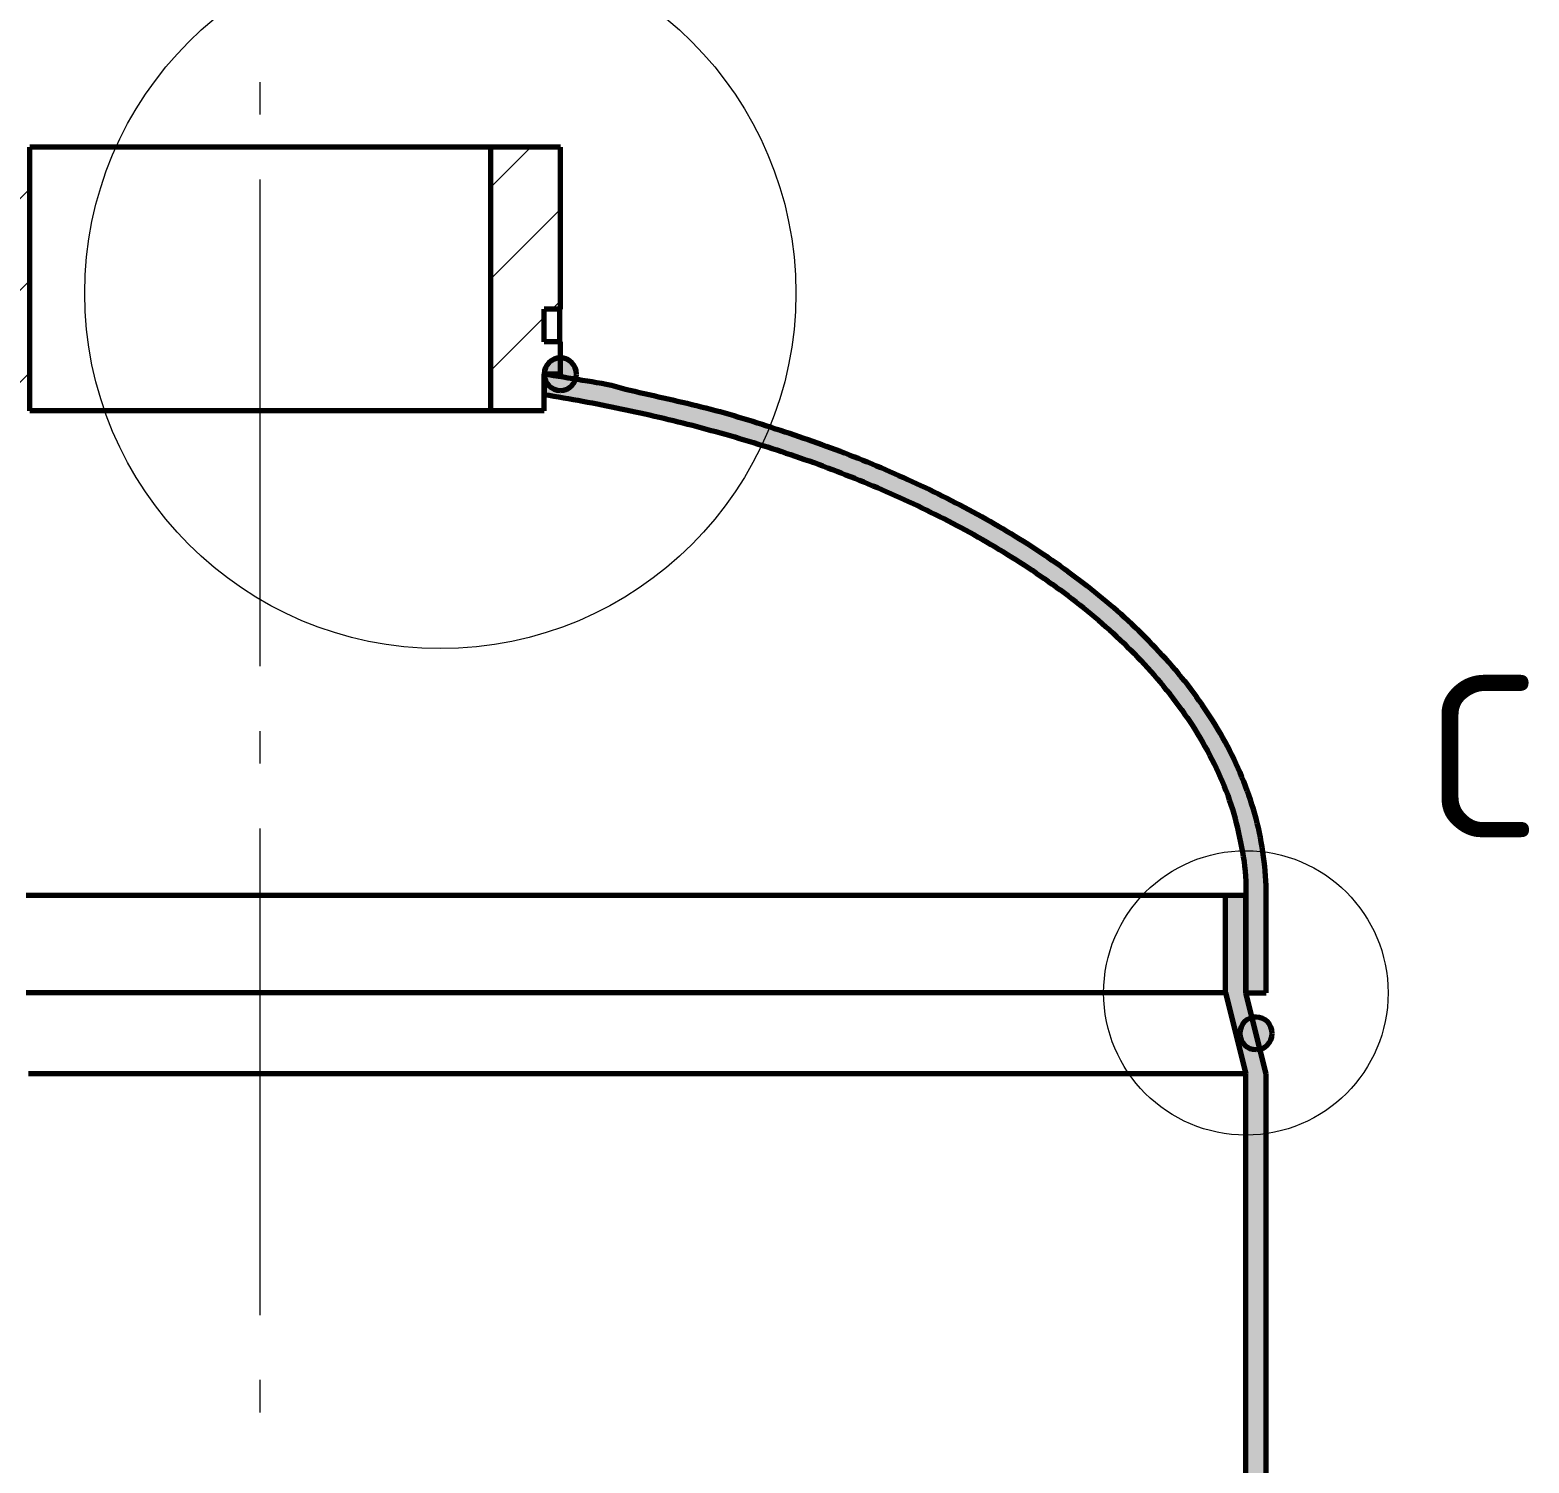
# Model space of a CAD drawing. Header units: millimetres. Extents: x 0 to 1554, y 0 to 420.
# Drawn here: x 234.41 to 280.6, y 282.82 to 326.98 of the extents above; entities that cross this region are included whole.
import ezdxf
from ezdxf.enums import TextEntityAlignment as Align

# ---------------------------------------------------------------- set-up
doc = ezdxf.new("R2010")
doc.units = ezdxf.units.MM
doc.linetypes.add('IRAM-F-TRAZO-PUNTO', pattern=[20, 15, -2, 1, -2])
for name, color, linetype, lineweight in [('01-VISIBLE', 7, 'CONTINUOUS', 70), ('03-EJE', 1, 'IRAM-F-TRAZO-PUNTO', 18), ('05-RAYADO', 8, 'CONTINUOUS', 18), ('06-TEXTO', 7, 'CONTINUOUS', 25), ('08-FINA', 5, 'CONTINUOUS', 18)]:
    doc.layers.add(name, color=color, linetype=linetype, lineweight=lineweight)
doc.styles.add('ISO3098', font='isocpeur.ttf')

msp = doc.modelspace()

# ---------------------------------------------------------------- hatches: boundary and pattern name
at = {"layer": '05-RAYADO'}
h = msp.add_hatch(dxfattribs=at)
h.set_pattern_fill('ANSI31', scale=0.62992)
h.paths.add_polyline_path([(234.406, 315.248), (232.745, 315.248), (232.745, 316.375), (232.25, 316.375), (232.25, 323.375), (234.406, 323.375)])
h = msp.add_hatch(dxfattribs=at)
h.set_pattern_fill('ANSI31', scale=0.62992)
h.paths.add_polyline_path([(250.75, 316.375), (250.255, 316.375), (250.255, 315.248), (248.594, 315.248), (248.594, 323.375), (250.75, 323.375), (250.75, 318.375), (250.25, 318.375), (250.25, 317.375), (250.75, 317.375)])
h = msp.add_hatch(color=7, dxfattribs=at)
h.dxf.hatch_style = 1
h.paths.add_polyline_path([(251.25, 316.375), (251.24, 316.274), (251.209, 316.178), (251.16, 316.089), (251.094, 316.013), (251.014, 315.951), (250.924, 315.906), (250.826, 315.881), (250.725, 315.876), (250.625, 315.891), (250.53, 315.926), (250.444, 315.98), (250.371, 316.049), (250.313, 316.132), (250.273, 316.225), (250.253, 316.324), (250.253, 316.426), (250.273, 316.525), (250.313, 316.618), (250.371, 316.701), (250.444, 316.77), (250.53, 316.824), (250.625, 316.859), (250.725, 316.874), (250.826, 316.869), (250.924, 316.844), (251.014, 316.799), (251.094, 316.737), (251.16, 316.661), (251.209, 316.572), (251.24, 316.476)])
h = msp.add_hatch(color=7, dxfattribs=at)
h.dxf.hatch_style = 1
h.paths.add_polyline_path([(272.5, 300.306), (272.5, 297.306), (271.875, 297.306), (271.875, 300.306), (271.875, 300.406), (271.874, 300.507), (271.872, 300.607), (271.87, 300.707), (271.867, 300.808), (271.862, 300.908), (271.856, 301.008), (271.848, 301.108), (271.837, 301.208), (271.825, 301.307), (271.81, 301.407), (271.794, 301.506), (271.776, 301.605), (271.758, 301.703), (271.739, 301.802), (271.72, 301.9), (271.7, 301.999), (271.679, 302.097), (271.658, 302.195), (271.636, 302.293), (271.614, 302.391), (271.59, 302.488), (271.566, 302.586), (271.541, 302.683), (271.514, 302.779), (271.487, 302.876), (271.458, 302.972), (271.428, 303.068), (271.397, 303.163), (271.365, 303.258), (271.331, 303.353), (271.297, 303.447), (271.261, 303.541), (271.224, 303.634), (271.186, 303.727), (271.147, 303.82), (271.107, 303.912), (271.067, 304.003), (271.025, 304.095), (270.983, 304.186), (270.939, 304.276), (270.895, 304.366), (270.85, 304.456), (270.805, 304.546), (270.759, 304.635), (270.712, 304.723), (270.664, 304.811), (270.615, 304.899), (270.566, 304.987), (270.516, 305.074), (270.465, 305.16), (270.414, 305.246), (270.362, 305.332), (270.309, 305.417), (270.255, 305.502), (270.201, 305.586), (270.146, 305.67), (270.09, 305.754), (270.033, 305.837), (269.976, 305.919), (269.918, 306.001), (269.86, 306.083), (269.8, 306.164), (269.741, 306.244), (269.68, 306.324), (269.619, 306.404), (269.558, 306.483), (269.496, 306.562), (269.433, 306.641), (269.37, 306.718), (269.306, 306.796), (269.242, 306.873), (269.177, 306.95), (269.112, 307.026), (269.046, 307.101), (268.979, 307.177), (268.913, 307.252), (268.845, 307.326), (268.778, 307.4), (268.709, 307.474), (268.641, 307.547), (268.571, 307.619), (268.502, 307.692), (268.432, 307.763), (268.361, 307.835), (268.29, 307.906), (268.219, 307.976), (268.147, 308.046), (268.075, 308.116), (268.002, 308.185), (267.929, 308.254), (267.856, 308.322), (267.782, 308.39), (267.708, 308.458), (267.633, 308.525), (267.558, 308.592), (267.483, 308.658), (267.407, 308.724), (267.331, 308.79), (267.255, 308.855), (267.178, 308.92), (267.101, 308.984), (267.024, 309.048), (266.946, 309.111), (266.868, 309.175), (266.79, 309.237), (266.711, 309.3), (266.633, 309.362), (266.553, 309.423), (266.474, 309.485), (266.394, 309.546), (266.314, 309.606), (266.234, 309.666), (266.153, 309.726), (266.072, 309.785), (265.991, 309.844), (265.91, 309.903), (265.828, 309.961), (265.746, 310.019), (265.664, 310.077), (265.581, 310.134), (265.499, 310.191), (265.416, 310.247), (265.333, 310.303), (265.249, 310.359), (265.165, 310.415), (265.082, 310.47), (264.998, 310.524), (264.913, 310.579), (264.829, 310.633), (264.744, 310.687), (264.659, 310.74), (264.574, 310.793), (264.488, 310.846), (264.403, 310.898), (264.317, 310.95), (264.231, 311.002), (264.145, 311.053), (264.058, 311.104), (263.972, 311.155), (263.885, 311.206), (263.798, 311.256), (263.711, 311.305), (263.624, 311.355), (263.536, 311.404), (263.449, 311.453), (263.361, 311.501), (263.273, 311.55), (263.185, 311.598), (263.096, 311.645), (263.008, 311.693), (262.919, 311.74), (262.83, 311.786), (262.741, 311.833), (262.652, 311.879), (262.563, 311.925), (262.473, 311.97), (262.384, 312.015), (262.294, 312.06), (262.204, 312.105), (262.114, 312.149), (262.024, 312.193), (261.934, 312.237), (261.843, 312.28), (261.753, 312.324), (261.662, 312.367), (261.571, 312.409), (261.48, 312.451), (261.389, 312.494), (261.298, 312.535), (261.207, 312.577), (261.115, 312.618), (261.024, 312.659), (260.932, 312.7), (260.84, 312.74), (260.748, 312.78), (260.656, 312.82), (260.564, 312.86), (260.471, 312.899), (260.379, 312.938), (260.286, 312.977), (260.194, 313.016), (260.101, 313.054), (260.008, 313.092), (259.915, 313.13), (259.822, 313.167), (259.729, 313.205), (259.636, 313.242), (259.542, 313.278), (259.449, 313.315), (259.355, 313.351), (259.262, 313.387), (259.168, 313.423), (259.074, 313.458), (258.98, 313.493), (258.886, 313.528), (258.792, 313.563), (258.698, 313.598), (258.603, 313.632), (258.509, 313.666), (258.414, 313.7), (258.32, 313.733), (258.225, 313.767), (258.13, 313.8), (258.036, 313.832), (257.941, 313.865), (257.846, 313.897), (257.751, 313.929), (257.655, 313.961), (257.56, 313.993), (257.465, 314.024), (257.37, 314.055), (257.274, 314.086), (257.179, 314.117), (257.083, 314.147), (256.987, 314.178), (256.891, 314.208), (256.796, 314.237), (256.7, 314.267), (256.604, 314.296), (256.508, 314.325), (256.412, 314.354), (256.315, 314.383), (256.219, 314.411), (256.123, 314.44), (256.027, 314.468), (255.93, 314.495), (255.834, 314.523), (255.737, 314.55), (255.64, 314.577), (255.544, 314.604), (255.447, 314.631), (255.35, 314.657), (255.253, 314.683), (255.156, 314.709), (255.059, 314.735), (254.962, 314.761), (254.865, 314.786), (254.768, 314.811), (254.671, 314.836), (254.574, 314.861), (254.476, 314.886), (254.379, 314.91), (254.282, 314.934), (254.184, 314.958), (254.087, 314.982), (253.989, 315.005), (253.892, 315.028), (253.794, 315.051), (253.696, 315.074), (253.598, 315.097), (253.501, 315.119), (253.403, 315.141), (253.305, 315.164), (253.207, 315.185), (253.109, 315.207), (253.011, 315.228), (252.913, 315.25), (252.815, 315.271), (252.717, 315.291), (252.618, 315.312), (252.52, 315.332), (252.422, 315.353), (252.323, 315.373), (252.225, 315.392), (252.127, 315.412), (252.028, 315.431), (251.93, 315.451), (251.831, 315.47), (251.733, 315.489), (251.634, 315.507), (251.535, 315.526), (251.437, 315.544), (251.338, 315.562), (251.239, 315.58), (251.141, 315.597), (251.042, 315.615), (250.943, 315.632), (250.844, 315.649), (250.745, 315.666), (250.646, 315.683), (250.547, 315.699), (250.448, 315.716), (250.349, 315.732), (250.25, 315.748), (250.25, 316.375), (250.349, 316.359), (250.448, 316.343), (250.547, 316.328), (250.646, 316.312), (250.745, 316.296), (250.844, 316.28), (250.943, 316.264), (251.042, 316.248), (251.14, 316.232), (251.239, 316.216), (251.338, 316.2), (251.437, 316.184), (251.536, 316.168), (251.635, 316.151), (251.734, 316.135), (251.833, 316.118), (251.931, 316.101), (252.03, 316.084), (252.129, 316.067), (252.227, 316.048), (252.325, 316.028), (252.423, 316.004), (252.517, 315.972), (252.613, 315.942), (252.71, 315.917), (252.807, 315.893), (252.905, 315.87), (253.003, 315.848), (253.1, 315.825), (253.198, 315.803), (253.296, 315.781), (253.393, 315.759), (253.491, 315.737), (253.589, 315.715), (253.687, 315.693), (253.784, 315.671), (253.882, 315.649), (253.98, 315.626), (254.078, 315.604), (254.175, 315.582), (254.273, 315.559), (254.37, 315.537), (254.468, 315.514), (254.566, 315.491), (254.663, 315.468), (254.761, 315.444), (254.858, 315.421), (254.955, 315.397), (255.052, 315.373), (255.15, 315.348), (255.247, 315.323), (255.344, 315.298), (255.441, 315.273), (255.537, 315.247), (255.634, 315.221), (255.731, 315.194), (255.827, 315.167), (255.924, 315.14), (256.02, 315.112), (256.116, 315.084), (256.212, 315.056), (256.308, 315.027), (256.404, 314.999), (256.5, 314.969), (256.596, 314.94), (256.692, 314.91), (256.787, 314.88), (256.883, 314.85), (256.978, 314.82), (257.074, 314.789), (257.169, 314.758), (257.264, 314.728), (257.36, 314.697), (257.455, 314.665), (257.55, 314.634), (257.645, 314.603), (257.74, 314.571), (257.835, 314.539), (257.93, 314.507), (258.025, 314.475), (258.12, 314.443), (258.215, 314.41), (258.309, 314.377), (258.404, 314.345), (258.499, 314.311), (258.593, 314.278), (258.688, 314.244), (258.782, 314.211), (258.876, 314.177), (258.97, 314.142), (259.064, 314.108), (259.158, 314.073), (259.252, 314.038), (259.346, 314.003), (259.44, 313.967), (259.533, 313.931), (259.627, 313.895), (259.72, 313.858), (259.813, 313.822), (259.906, 313.785), (259.999, 313.748), (260.092, 313.71), (260.185, 313.672), (260.278, 313.634), (260.37, 313.596), (260.463, 313.557), (260.555, 313.519), (260.648, 313.48), (260.74, 313.44), (260.832, 313.401), (260.924, 313.361), (261.015, 313.321), (261.107, 313.28), (261.199, 313.24), (261.29, 313.199), (261.382, 313.157), (261.473, 313.116), (261.564, 313.074), (261.655, 313.032), (261.746, 312.99), (261.837, 312.948), (261.927, 312.905), (262.018, 312.862), (262.108, 312.819), (262.198, 312.775), (262.288, 312.731), (262.378, 312.687), (262.468, 312.643), (262.558, 312.598), (262.647, 312.553), (262.737, 312.508), (262.826, 312.463), (262.915, 312.417), (263.004, 312.371), (263.093, 312.324), (263.182, 312.278), (263.27, 312.231), (263.359, 312.183), (263.447, 312.136), (263.535, 312.088), (263.623, 312.04), (263.71, 311.991), (263.798, 311.943), (263.885, 311.894), (263.972, 311.844), (264.06, 311.794), (264.146, 311.744), (264.233, 311.694), (264.319, 311.644), (264.406, 311.593), (264.492, 311.541), (264.578, 311.49), (264.664, 311.438), (264.749, 311.386), (264.834, 311.333), (264.92, 311.28), (265.004, 311.227), (265.089, 311.174), (265.174, 311.12), (265.258, 311.066), (265.342, 311.011), (265.426, 310.957), (265.51, 310.901), (265.593, 310.846), (265.676, 310.79), (265.759, 310.734), (265.842, 310.678), (265.925, 310.621), (266.007, 310.564), (266.089, 310.506), (266.171, 310.448), (266.253, 310.39), (266.334, 310.332), (266.415, 310.273), (266.496, 310.213), (266.576, 310.154), (266.657, 310.094), (266.737, 310.034), (266.816, 309.973), (266.896, 309.912), (266.975, 309.85), (267.054, 309.789), (267.132, 309.727), (267.211, 309.664), (267.289, 309.601), (267.366, 309.538), (267.444, 309.474), (267.521, 309.41), (267.598, 309.346), (267.674, 309.281), (267.75, 309.216), (267.826, 309.15), (267.902, 309.085), (267.977, 309.018), (268.052, 308.952), (268.126, 308.884), (268.2, 308.817), (268.274, 308.749), (268.347, 308.681), (268.42, 308.612), (268.493, 308.543), (268.565, 308.474), (268.637, 308.404), (268.708, 308.333), (268.779, 308.263), (268.85, 308.192), (268.92, 308.12), (268.99, 308.048), (269.059, 307.976), (269.128, 307.903), (269.196, 307.83), (269.264, 307.757), (269.332, 307.683), (269.399, 307.608), (269.466, 307.533), (269.532, 307.458), (269.598, 307.382), (269.663, 307.306), (269.728, 307.23), (269.792, 307.153), (269.856, 307.076), (269.919, 306.998), (269.981, 306.92), (270.043, 306.841), (270.105, 306.762), (270.166, 306.682), (270.226, 306.602), (270.286, 306.522), (270.346, 306.441), (270.404, 306.36), (270.462, 306.279), (270.52, 306.196), (270.577, 306.114), (270.633, 306.031), (270.689, 305.948), (270.744, 305.864), (270.798, 305.78), (270.852, 305.695), (270.905, 305.61), (270.957, 305.525), (271.009, 305.439), (271.06, 305.352), (271.11, 305.266), (271.159, 305.179), (271.208, 305.091), (271.256, 305.003), (271.303, 304.915), (271.35, 304.826), (271.396, 304.737), (271.441, 304.647), (271.485, 304.557), (271.528, 304.467), (271.571, 304.376), (271.612, 304.285), (271.653, 304.194), (271.693, 304.102), (271.733, 304.01), (271.771, 303.917), (271.808, 303.824), (271.845, 303.731), (271.881, 303.637), (271.916, 303.543), (271.949, 303.449), (271.982, 303.354), (272.014, 303.26), (272.045, 303.164), (272.075, 303.069), (272.105, 302.973), (272.133, 302.877), (272.16, 302.78), (272.186, 302.683), (272.211, 302.587), (272.235, 302.489), (272.259, 302.392), (272.281, 302.294), (272.302, 302.196), (272.322, 302.098), (272.341, 302), (272.359, 301.901), (272.376, 301.802), (272.392, 301.703), (272.407, 301.604), (272.421, 301.505), (272.433, 301.406), (272.445, 301.306), (272.455, 301.206), (272.465, 301.107), (272.473, 301.007), (272.48, 300.907), (272.486, 300.807), (272.491, 300.707), (272.495, 300.607), (272.498, 300.506), (272.499, 300.406)])
h = msp.add_hatch(color=7, dxfattribs=at)
h.dxf.hatch_style = 1
h.paths.add_polyline_path([(272.5, 294.806), (272.5, 166.625), (271.875, 166.625), (271.875, 294.806), (271.25, 297.306), (271.25, 300.306), (271.875, 300.306), (271.875, 297.306)])
h = msp.add_hatch(color=7, dxfattribs=at)
h.dxf.hatch_style = 1
h.paths.add_polyline_path([(272.688, 296.056), (272.677, 295.955), (272.647, 295.859), (272.598, 295.77), (272.532, 295.694), (272.452, 295.632), (272.361, 295.587), (272.263, 295.562), (272.162, 295.557), (272.062, 295.572), (271.967, 295.607), (271.881, 295.661), (271.808, 295.73), (271.75, 295.813), (271.71, 295.906), (271.69, 296.005), (271.69, 296.107), (271.71, 296.206), (271.75, 296.299), (271.808, 296.382), (271.881, 296.451), (271.967, 296.505), (272.062, 296.54), (272.162, 296.555), (272.263, 296.55), (272.361, 296.525), (272.452, 296.48), (272.532, 296.418), (272.598, 296.342), (272.647, 296.253), (272.677, 296.157)])

# ---------------------------------------------------------------- linework, layer by layer
at = {"layer": '01-VISIBLE'}
for p, q in [((234.406, 315.248), (234.406, 323.375)), ((250.75, 323.375), (248.594, 323.375)), ((248.594, 323.375), (248.594, 315.248)), ((250.75, 318.375), (250.75, 323.375)), ((250.25, 317.375), (250.25, 318.375)), ((250.75, 318.375), (250.25, 318.375)), ((250.736, 317.375), (250.736, 318.375)), ((250.75, 317.375), (250.25, 317.375)), ((250.75, 316.375), (250.75, 317.375)), ((250.25, 316.375), (250.25, 315.748)), ((250.255, 315.248), (250.255, 316.375)), ((250.75, 316.375), (250.255, 316.375)), ((250.255, 315.248), (248.594, 315.248)), ((271.875, 300.306), (271.25, 300.306)), ((271.25, 297.306), (271.25, 300.306)), ((271.875, 297.306), (271.875, 300.306)), ((271.875, 300.306), (271.875, 297.306)), ((272.5, 297.306), (272.5, 300.306)), ((271.25, 297.306), (271.875, 294.806)), ((272.5, 294.806), (271.875, 297.306)), ((271.875, 297.306), (272.5, 297.306)), ((271.875, 166.625), (271.875, 294.806)), ((272.5, 166.625), (272.5, 294.806))]:
    msp.add_line(p, q, dxfattribs=at)
for points in [[(248.594, 323.375), (248.443, 323.375), (248.292, 323.375), (248.141, 323.375), (247.99, 323.375), (247.839, 323.375), (247.688, 323.375), (247.537, 323.375), (247.387, 323.375), (247.236, 323.375), (247.085, 323.375), (246.934, 323.375), (246.783, 323.375), (246.632, 323.375), (246.481, 323.375), (246.33, 323.375), (246.179, 323.375), (246.028, 323.375), (245.877, 323.375), (245.726, 323.375), (245.575, 323.375), (245.424, 323.375), (245.273, 323.375), (245.122, 323.375), (244.972, 323.375), (244.821, 323.375), (244.67, 323.375), (244.519, 323.375), (244.368, 323.375), (244.217, 323.375), (244.066, 323.375), (243.915, 323.375), (243.764, 323.375), (243.613, 323.375), (243.462, 323.375), (243.311, 323.375), (243.16, 323.375), (243.009, 323.375), (242.858, 323.375), (242.707, 323.375), (242.557, 323.375), (242.406, 323.375), (242.255, 323.375), (242.104, 323.375), (241.953, 323.375), (241.802, 323.375), (241.651, 323.375), (241.5, 323.375), (241.349, 323.375), (241.198, 323.375), (241.047, 323.375), (240.896, 323.375), (240.745, 323.375), (240.594, 323.375), (240.443, 323.375), (240.293, 323.375), (240.142, 323.375), (239.991, 323.375), (239.84, 323.375), (239.689, 323.375), (239.538, 323.375), (239.387, 323.375), (239.236, 323.375), (239.085, 323.375), (238.934, 323.375), (238.783, 323.375), (238.632, 323.375), (238.481, 323.375), (238.33, 323.375), (238.179, 323.375), (238.028, 323.375), (237.878, 323.375), (237.727, 323.375), (237.576, 323.375), (237.425, 323.375), (237.274, 323.375), (237.123, 323.375), (236.972, 323.375), (236.821, 323.375), (236.67, 323.375), (236.519, 323.375), (236.368, 323.375), (236.217, 323.375), (236.066, 323.375), (235.915, 323.375), (235.764, 323.375), (235.613, 323.375), (235.463, 323.375), (235.312, 323.375), (235.161, 323.375), (235.01, 323.375), (234.859, 323.375), (234.708, 323.375), (234.557, 323.375), (234.406, 323.375)], [(272.5, 300.306), (272.499, 300.456), (272.495, 300.606), (272.489, 300.756), (272.48, 300.906), (272.469, 301.055), (272.455, 301.205), (272.439, 301.354), (272.421, 301.503), (272.4, 301.652), (272.376, 301.8), (272.351, 301.948), (272.323, 302.095), (272.292, 302.242), (272.259, 302.388), (272.224, 302.534), (272.187, 302.68), (272.148, 302.824), (272.106, 302.968), (272.062, 303.112), (272.016, 303.255), (271.968, 303.397), (271.917, 303.538), (271.865, 303.679), (271.811, 303.819), (271.754, 303.958), (271.696, 304.096), (271.636, 304.233), (271.574, 304.37), (271.51, 304.506), (271.444, 304.641), (271.376, 304.775), (271.307, 304.908), (271.236, 305.04), (271.164, 305.171), (271.089, 305.301), (271.013, 305.431), (270.936, 305.559), (270.857, 305.687), (270.776, 305.814), (270.694, 305.939), (270.611, 306.064), (270.526, 306.188), (270.44, 306.31), (270.352, 306.432), (270.263, 306.553), (270.173, 306.673), (270.082, 306.792), (269.989, 306.91), (269.895, 307.027), (269.8, 307.143), (269.704, 307.258), (269.606, 307.372), (269.508, 307.486), (269.408, 307.598), (269.308, 307.709), (269.206, 307.82), (269.104, 307.929), (269, 308.038), (268.895, 308.145), (268.79, 308.252), (268.683, 308.358), (268.576, 308.463), (268.468, 308.567), (268.359, 308.67), (268.249, 308.772), (268.138, 308.873), (268.027, 308.974), (267.915, 309.073), (267.802, 309.172), (267.688, 309.27), (267.573, 309.367), (267.458, 309.463), (267.342, 309.558), (267.225, 309.652), (267.108, 309.746), (266.99, 309.839), (266.872, 309.931), (266.752, 310.022), (266.633, 310.112), (266.512, 310.201), (266.391, 310.29), (266.269, 310.378), (266.147, 310.465), (266.025, 310.551), (265.901, 310.637), (265.778, 310.722), (265.653, 310.806), (265.528, 310.889), (265.403, 310.972), (265.277, 311.053), (265.151, 311.134), (265.024, 311.215), (264.897, 311.294), (264.769, 311.373), (264.641, 311.451), (264.513, 311.529), (264.384, 311.606), (264.255, 311.682), (264.125, 311.757), (263.995, 311.832), (263.864, 311.906), (263.733, 311.979), (263.602, 312.051), (263.47, 312.123), (263.338, 312.194), (263.206, 312.265), (263.073, 312.335), (262.94, 312.404), (262.806, 312.473), (262.672, 312.541), (262.538, 312.608), (262.404, 312.675), (262.269, 312.741), (262.134, 312.806), (261.999, 312.871), (261.863, 312.935), (261.727, 312.999), (261.591, 313.062), (261.455, 313.124), (261.318, 313.186), (261.181, 313.247), (261.044, 313.308), (260.906, 313.368), (260.769, 313.428), (260.631, 313.487), (260.492, 313.545), (260.354, 313.603), (260.215, 313.66), (260.076, 313.717), (259.937, 313.773), (259.798, 313.828), (259.658, 313.883), (259.518, 313.937), (259.378, 313.99), (259.237, 314.043), (259.097, 314.096), (258.956, 314.148), (258.815, 314.199), (258.674, 314.249), (258.532, 314.3), (258.391, 314.349), (258.249, 314.398), (258.107, 314.447), (257.965, 314.495), (257.823, 314.543), (257.68, 314.591), (257.538, 314.638), (257.395, 314.685), (257.253, 314.731), (257.11, 314.777), (256.967, 314.823), (256.824, 314.869), (256.681, 314.914), (256.538, 314.958), (256.394, 315.002), (256.25, 315.045), (256.106, 315.087), (255.962, 315.129), (255.818, 315.17), (255.673, 315.21), (255.529, 315.249), (255.383, 315.288), (255.238, 315.325), (255.093, 315.363), (254.947, 315.399), (254.802, 315.434), (254.656, 315.47), (254.51, 315.504), (254.364, 315.538), (254.217, 315.572), (254.071, 315.606), (253.925, 315.639), (253.778, 315.672), (253.632, 315.705), (253.486, 315.738), (253.339, 315.771), (253.193, 315.804), (253.047, 315.838), (252.9, 315.871), (252.755, 315.906), (252.609, 315.943), (252.467, 315.99), (252.322, 316.029), (252.175, 316.058), (252.027, 316.085), (251.879, 316.11), (251.731, 316.135), (251.583, 316.16), (251.435, 316.184), (251.287, 316.209), (251.139, 316.233), (250.991, 316.257), (250.843, 316.28), (250.695, 316.304), (250.546, 316.328), (250.398, 316.351), (250.25, 316.375)], [(250.25, 315.748), (250.399, 315.724), (250.547, 315.699), (250.696, 315.674), (250.844, 315.649), (250.992, 315.623), (251.141, 315.597), (251.289, 315.571), (251.437, 315.544), (251.585, 315.516), (251.733, 315.489), (251.881, 315.46), (252.028, 315.431), (252.176, 315.402), (252.323, 315.373), (252.471, 315.343), (252.618, 315.312), (252.766, 315.281), (252.913, 315.25), (253.06, 315.218), (253.207, 315.185), (253.354, 315.153), (253.501, 315.119), (253.647, 315.086), (253.794, 315.051), (253.94, 315.017), (254.087, 314.982), (254.233, 314.946), (254.379, 314.91), (254.525, 314.873), (254.671, 314.836), (254.817, 314.799), (254.962, 314.761), (255.108, 314.722), (255.253, 314.683), (255.399, 314.644), (255.544, 314.604), (255.689, 314.564), (255.834, 314.523), (255.978, 314.481), (256.123, 314.44), (256.267, 314.397), (256.412, 314.354), (256.556, 314.311), (256.7, 314.267), (256.844, 314.223), (256.987, 314.178), (257.131, 314.132), (257.274, 314.086), (257.417, 314.04), (257.56, 313.993), (257.703, 313.945), (257.846, 313.897), (257.988, 313.849), (258.13, 313.8), (258.272, 313.75), (258.414, 313.7), (258.556, 313.649), (258.698, 313.598), (258.839, 313.546), (258.98, 313.493), (259.121, 313.44), (259.262, 313.387), (259.402, 313.333), (259.542, 313.278), (259.682, 313.223), (259.822, 313.167), (259.962, 313.111), (260.101, 313.054), (260.24, 312.996), (260.379, 312.938), (260.518, 312.88), (260.656, 312.82), (260.794, 312.76), (260.932, 312.7), (261.069, 312.639), (261.207, 312.577), (261.344, 312.514), (261.48, 312.451), (261.617, 312.388), (261.753, 312.324), (261.889, 312.259), (262.024, 312.193), (262.159, 312.127), (262.294, 312.06), (262.429, 311.993), (262.563, 311.925), (262.697, 311.856), (262.83, 311.786), (262.963, 311.716), (263.096, 311.645), (263.229, 311.574), (263.361, 311.501), (263.492, 311.429), (263.624, 311.355), (263.755, 311.281), (263.885, 311.206), (264.015, 311.13), (264.145, 311.053), (264.274, 310.976), (264.403, 310.898), (264.531, 310.819), (264.659, 310.74), (264.786, 310.66), (264.913, 310.579), (265.04, 310.497), (265.165, 310.415), (265.291, 310.331), (265.416, 310.247), (265.54, 310.162), (265.664, 310.077), (265.787, 309.99), (265.91, 309.903), (266.032, 309.815), (266.153, 309.726), (266.274, 309.636), (266.394, 309.546), (266.514, 309.454), (266.633, 309.362), (266.751, 309.269), (266.868, 309.175), (266.985, 309.08), (267.101, 308.984), (267.217, 308.887), (267.331, 308.79), (267.445, 308.691), (267.558, 308.592), (267.67, 308.492), (267.782, 308.39), (267.892, 308.288), (268.002, 308.185), (268.111, 308.081), (268.219, 307.976), (268.326, 307.87), (268.432, 307.763), (268.537, 307.655), (268.641, 307.547), (268.743, 307.437), (268.845, 307.326), (268.946, 307.214), (269.046, 307.101), (269.144, 306.988), (269.242, 306.873), (269.338, 306.757), (269.433, 306.641), (269.527, 306.523), (269.619, 306.404), (269.711, 306.284), (269.8, 306.164), (269.889, 306.042), (269.976, 305.919), (270.062, 305.795), (270.146, 305.67), (270.228, 305.544), (270.309, 305.417), (270.388, 305.289), (270.465, 305.16), (270.541, 305.03), (270.615, 304.899), (270.688, 304.767), (270.759, 304.635), (270.828, 304.501), (270.895, 304.366), (270.961, 304.231), (271.025, 304.095), (271.087, 303.958), (271.147, 303.82), (271.205, 303.681), (271.261, 303.541), (271.314, 303.4), (271.365, 303.258), (271.413, 303.116), (271.458, 302.972), (271.501, 302.828), (271.541, 302.683), (271.578, 302.537), (271.614, 302.391), (271.647, 302.244), (271.679, 302.097), (271.71, 301.949), (271.739, 301.802), (271.767, 301.654), (271.794, 301.506), (271.818, 301.357), (271.837, 301.208), (271.852, 301.058), (271.862, 300.908), (271.869, 300.758), (271.872, 300.607), (271.874, 300.457), (271.875, 300.306)], [(248.594, 315.248), (248.443, 315.248), (248.292, 315.248), (248.141, 315.248), (247.99, 315.248), (247.839, 315.248), (247.688, 315.248), (247.537, 315.248), (247.387, 315.248), (247.236, 315.248), (247.085, 315.248), (246.934, 315.248), (246.783, 315.248), (246.632, 315.248), (246.481, 315.248), (246.33, 315.248), (246.179, 315.248), (246.028, 315.248), (245.877, 315.248), (245.726, 315.248), (245.575, 315.248), (245.424, 315.248), (245.273, 315.248), (245.122, 315.248), (244.972, 315.248), (244.821, 315.248), (244.67, 315.248), (244.519, 315.248), (244.368, 315.248), (244.217, 315.248), (244.066, 315.248), (243.915, 315.248), (243.764, 315.248), (243.613, 315.248), (243.462, 315.248), (243.311, 315.248), (243.16, 315.248), (243.009, 315.248), (242.858, 315.248), (242.707, 315.248), (242.557, 315.248), (242.406, 315.248), (242.255, 315.248), (242.104, 315.248), (241.953, 315.248), (241.802, 315.248), (241.651, 315.248), (241.5, 315.248), (241.349, 315.248), (241.198, 315.248), (241.047, 315.248), (240.896, 315.248), (240.745, 315.248), (240.594, 315.248), (240.443, 315.248), (240.293, 315.248), (240.142, 315.248), (239.991, 315.248), (239.84, 315.248), (239.689, 315.248), (239.538, 315.248), (239.387, 315.248), (239.236, 315.248), (239.085, 315.248), (238.934, 315.248), (238.783, 315.248), (238.632, 315.248), (238.481, 315.248), (238.33, 315.248), (238.179, 315.248), (238.028, 315.248), (237.878, 315.248), (237.727, 315.248), (237.576, 315.248), (237.425, 315.248), (237.274, 315.248), (237.123, 315.248), (236.972, 315.248), (236.821, 315.248), (236.67, 315.248), (236.519, 315.248), (236.368, 315.248), (236.217, 315.248), (236.066, 315.248), (235.915, 315.248), (235.764, 315.248), (235.613, 315.248), (235.463, 315.248), (235.312, 315.248), (235.161, 315.248), (235.01, 315.248), (234.859, 315.248), (234.708, 315.248), (234.557, 315.248), (234.406, 315.248)], [(271.25, 300.306), (271.1, 300.306), (270.949, 300.306), (270.799, 300.306), (270.649, 300.306), (270.499, 300.306), (270.348, 300.306), (270.198, 300.306), (270.048, 300.306), (269.898, 300.306), (269.747, 300.306), (269.597, 300.306), (269.447, 300.306), (269.297, 300.306), (269.146, 300.306), (268.996, 300.306), (268.846, 300.306), (268.696, 300.306), (268.545, 300.306), (268.395, 300.306), (268.245, 300.306), (268.095, 300.306), (267.944, 300.306), (267.794, 300.306), (267.644, 300.306), (267.494, 300.306), (267.343, 300.306), (267.193, 300.306), (267.043, 300.306), (266.893, 300.306), (266.742, 300.306), (266.592, 300.306), (266.442, 300.306), (266.292, 300.306), (266.141, 300.306), (265.991, 300.306), (265.841, 300.306), (265.691, 300.306), (265.54, 300.306), (265.39, 300.306), (265.24, 300.306), (265.09, 300.306), (264.939, 300.306), (264.789, 300.306), (264.639, 300.306), (264.489, 300.306), (264.338, 300.306), (264.188, 300.306), (264.038, 300.306), (263.888, 300.306), (263.737, 300.306), (263.587, 300.306), (263.437, 300.306), (263.287, 300.306), (263.136, 300.306), (262.986, 300.306), (262.836, 300.306), (262.686, 300.306), (262.535, 300.306), (262.385, 300.306), (262.235, 300.306), (262.085, 300.306), (261.934, 300.306), (261.784, 300.306), (261.634, 300.306), (261.484, 300.306), (261.333, 300.306), (261.183, 300.306), (261.033, 300.306), (260.883, 300.306), (260.732, 300.306), (260.582, 300.306), (260.432, 300.306), (260.282, 300.306), (260.131, 300.306), (259.981, 300.306), (259.831, 300.306), (259.681, 300.306), (259.53, 300.306), (259.38, 300.306), (259.23, 300.306), (259.08, 300.306), (258.929, 300.306), (258.779, 300.306), (258.629, 300.306), (258.479, 300.306), (258.328, 300.306), (258.178, 300.306), (258.028, 300.306), (257.878, 300.306), (257.727, 300.306), (257.577, 300.306), (257.427, 300.306), (257.277, 300.306), (257.126, 300.306), (256.976, 300.306), (256.826, 300.306), (256.676, 300.306), (256.525, 300.306), (256.375, 300.306), (256.225, 300.306), (256.074, 300.306), (255.924, 300.306), (255.774, 300.306), (255.624, 300.306), (255.473, 300.306), (255.323, 300.306), (255.173, 300.306), (255.023, 300.306), (254.872, 300.306), (254.722, 300.306), (254.572, 300.306), (254.422, 300.306), (254.271, 300.306), (254.121, 300.306), (253.971, 300.306), (253.821, 300.306), (253.67, 300.306), (253.52, 300.306), (253.37, 300.306), (253.22, 300.306), (253.069, 300.306), (252.919, 300.306), (252.769, 300.306), (252.619, 300.306), (252.468, 300.306), (252.318, 300.306), (252.168, 300.306), (252.018, 300.306), (251.867, 300.306), (251.717, 300.306), (251.567, 300.306), (251.417, 300.306), (251.266, 300.306), (251.116, 300.306), (250.966, 300.306), (250.816, 300.306), (250.665, 300.306), (250.515, 300.306), (250.365, 300.306), (250.215, 300.306), (250.064, 300.306), (249.914, 300.306), (249.764, 300.306), (249.614, 300.306), (249.463, 300.306), (249.313, 300.306), (249.163, 300.306), (249.013, 300.306), (248.862, 300.306), (248.712, 300.306), (248.562, 300.306), (248.412, 300.306), (248.261, 300.306), (248.111, 300.306), (247.961, 300.306), (247.811, 300.306), (247.66, 300.306), (247.51, 300.306), (247.36, 300.306), (247.21, 300.306), (247.059, 300.306), (246.909, 300.306), (246.759, 300.306), (246.609, 300.306), (246.458, 300.306), (246.308, 300.306), (246.158, 300.306), (246.008, 300.306), (245.857, 300.306), (245.707, 300.306), (245.557, 300.306), (245.407, 300.306), (245.256, 300.306), (245.106, 300.306), (244.956, 300.306), (244.806, 300.306), (244.655, 300.306), (244.505, 300.306), (244.355, 300.306), (244.205, 300.306), (244.054, 300.306), (243.904, 300.306), (243.754, 300.306), (243.604, 300.306), (243.453, 300.306), (243.303, 300.306), (243.153, 300.306), (243.003, 300.306), (242.852, 300.306), (242.702, 300.306), (242.552, 300.306), (242.402, 300.306), (242.251, 300.306), (242.101, 300.306), (241.951, 300.306), (241.801, 300.306), (241.65, 300.306), (241.5, 300.306), (241.35, 300.306), (241.199, 300.306), (241.049, 300.306), (240.899, 300.306), (240.749, 300.306), (240.598, 300.306), (240.448, 300.306), (240.298, 300.306), (240.148, 300.306), (239.997, 300.306), (239.847, 300.306), (239.697, 300.306), (239.547, 300.306), (239.396, 300.306), (239.246, 300.306), (239.096, 300.306), (238.946, 300.306), (238.795, 300.306), (238.645, 300.306), (238.495, 300.306), (238.345, 300.306), (238.194, 300.306), (238.044, 300.306), (237.894, 300.306), (237.744, 300.306), (237.593, 300.306), (237.443, 300.306), (237.293, 300.306), (237.143, 300.306), (236.992, 300.306), (236.842, 300.306), (236.692, 300.306), (236.542, 300.306), (236.391, 300.306), (236.241, 300.306), (236.091, 300.306), (235.941, 300.306), (235.79, 300.306), (235.64, 300.306), (235.49, 300.306), (235.34, 300.306), (235.189, 300.306), (235.039, 300.306), (234.889, 300.306), (234.739, 300.306), (234.588, 300.306), (234.438, 300.306), (234.288, 300.306)], [(271.25, 297.306), (271.1, 297.306), (270.949, 297.306), (270.799, 297.306), (270.649, 297.306), (270.499, 297.306), (270.348, 297.306), (270.198, 297.306), (270.048, 297.306), (269.898, 297.306), (269.747, 297.306), (269.597, 297.306), (269.447, 297.306), (269.297, 297.306), (269.146, 297.306), (268.996, 297.306), (268.846, 297.306), (268.696, 297.306), (268.545, 297.306), (268.395, 297.306), (268.245, 297.306), (268.095, 297.306), (267.944, 297.306), (267.794, 297.306), (267.644, 297.306), (267.494, 297.306), (267.343, 297.306), (267.193, 297.306), (267.043, 297.306), (266.893, 297.306), (266.742, 297.306), (266.592, 297.306), (266.442, 297.306), (266.292, 297.306), (266.141, 297.306), (265.991, 297.306), (265.841, 297.306), (265.691, 297.306), (265.54, 297.306), (265.39, 297.306), (265.24, 297.306), (265.09, 297.306), (264.939, 297.306), (264.789, 297.306), (264.639, 297.306), (264.489, 297.306), (264.338, 297.306), (264.188, 297.306), (264.038, 297.306), (263.888, 297.306), (263.737, 297.306), (263.587, 297.306), (263.437, 297.306), (263.287, 297.306), (263.136, 297.306), (262.986, 297.306), (262.836, 297.306), (262.686, 297.306), (262.535, 297.306), (262.385, 297.306), (262.235, 297.306), (262.085, 297.306), (261.934, 297.306), (261.784, 297.306), (261.634, 297.306), (261.484, 297.306), (261.333, 297.306), (261.183, 297.306), (261.033, 297.306), (260.883, 297.306), (260.732, 297.306), (260.582, 297.306), (260.432, 297.306), (260.282, 297.306), (260.131, 297.306), (259.981, 297.306), (259.831, 297.306), (259.681, 297.306), (259.53, 297.306), (259.38, 297.306), (259.23, 297.306), (259.08, 297.306), (258.929, 297.306), (258.779, 297.306), (258.629, 297.306), (258.479, 297.306), (258.328, 297.306), (258.178, 297.306), (258.028, 297.306), (257.878, 297.306), (257.727, 297.306), (257.577, 297.306), (257.427, 297.306), (257.277, 297.306), (257.126, 297.306), (256.976, 297.306), (256.826, 297.306), (256.676, 297.306), (256.525, 297.306), (256.375, 297.306), (256.225, 297.306), (256.074, 297.306), (255.924, 297.306), (255.774, 297.306), (255.624, 297.306), (255.473, 297.306), (255.323, 297.306), (255.173, 297.306), (255.023, 297.306), (254.872, 297.306), (254.722, 297.306), (254.572, 297.306), (254.422, 297.306), (254.271, 297.306), (254.121, 297.306), (253.971, 297.306), (253.821, 297.306), (253.67, 297.306), (253.52, 297.306), (253.37, 297.306), (253.22, 297.306), (253.069, 297.306), (252.919, 297.306), (252.769, 297.306), (252.619, 297.306), (252.468, 297.306), (252.318, 297.306), (252.168, 297.306), (252.018, 297.306), (251.867, 297.306), (251.717, 297.306), (251.567, 297.306), (251.417, 297.306), (251.266, 297.306), (251.116, 297.306), (250.966, 297.306), (250.816, 297.306), (250.665, 297.306), (250.515, 297.306), (250.365, 297.306), (250.215, 297.306), (250.064, 297.306), (249.914, 297.306), (249.764, 297.306), (249.614, 297.306), (249.463, 297.306), (249.313, 297.306), (249.163, 297.306), (249.013, 297.306), (248.862, 297.306), (248.712, 297.306), (248.562, 297.306), (248.412, 297.306), (248.261, 297.306), (248.111, 297.306), (247.961, 297.306), (247.811, 297.306), (247.66, 297.306), (247.51, 297.306), (247.36, 297.306), (247.21, 297.306), (247.059, 297.306), (246.909, 297.306), (246.759, 297.306), (246.609, 297.306), (246.458, 297.306), (246.308, 297.306), (246.158, 297.306), (246.008, 297.306), (245.857, 297.306), (245.707, 297.306), (245.557, 297.306), (245.407, 297.306), (245.256, 297.306), (245.106, 297.306), (244.956, 297.306), (244.806, 297.306), (244.655, 297.306), (244.505, 297.306), (244.355, 297.306), (244.205, 297.306), (244.054, 297.306), (243.904, 297.306), (243.754, 297.306), (243.604, 297.306), (243.453, 297.306), (243.303, 297.306), (243.153, 297.306), (243.003, 297.306), (242.852, 297.306), (242.702, 297.306), (242.552, 297.306), (242.402, 297.306), (242.251, 297.306), (242.101, 297.306), (241.951, 297.306), (241.801, 297.306), (241.65, 297.306), (241.5, 297.306), (241.35, 297.306), (241.199, 297.306), (241.049, 297.306), (240.899, 297.306), (240.749, 297.306), (240.598, 297.306), (240.448, 297.306), (240.298, 297.306), (240.148, 297.306), (239.997, 297.306), (239.847, 297.306), (239.697, 297.306), (239.547, 297.306), (239.396, 297.306), (239.246, 297.306), (239.096, 297.306), (238.946, 297.306), (238.795, 297.306), (238.645, 297.306), (238.495, 297.306), (238.345, 297.306), (238.194, 297.306), (238.044, 297.306), (237.894, 297.306), (237.744, 297.306), (237.593, 297.306), (237.443, 297.306), (237.293, 297.306), (237.143, 297.306), (236.992, 297.306), (236.842, 297.306), (236.692, 297.306), (236.542, 297.306), (236.391, 297.306), (236.241, 297.306), (236.091, 297.306), (235.941, 297.306), (235.79, 297.306), (235.64, 297.306), (235.49, 297.306), (235.34, 297.306), (235.189, 297.306), (235.039, 297.306), (234.889, 297.306), (234.739, 297.306), (234.588, 297.306), (234.438, 297.306), (234.288, 297.306)], [(272.188, 296.556), (272.167, 296.556), (272.146, 296.556), (272.125, 296.556), (272.104, 296.556), (272.083, 296.556), (272.062, 296.556)], [(271.875, 294.806), (271.723, 294.806), (271.571, 294.806), (271.419, 294.806), (271.267, 294.806), (271.116, 294.806), (270.964, 294.806), (270.812, 294.806), (270.66, 294.806), (270.508, 294.806), (270.356, 294.806), (270.204, 294.806), (270.053, 294.806), (269.901, 294.806), (269.749, 294.806), (269.597, 294.806), (269.445, 294.806), (269.293, 294.806), (269.141, 294.806), (268.989, 294.806), (268.837, 294.806), (268.686, 294.806), (268.534, 294.806), (268.382, 294.806), (268.23, 294.806), (268.078, 294.806), (267.926, 294.806), (267.774, 294.806), (267.623, 294.806), (267.471, 294.806), (267.319, 294.806), (267.167, 294.806), (267.015, 294.806), (266.863, 294.806), (266.711, 294.806), (266.559, 294.806), (266.408, 294.806), (266.256, 294.806), (266.104, 294.806), (265.952, 294.806), (265.8, 294.806), (265.648, 294.806), (265.496, 294.806), (265.344, 294.806), (265.192, 294.806), (265.041, 294.806), (264.889, 294.806), (264.737, 294.806), (264.585, 294.806), (264.433, 294.806), (264.281, 294.806), (264.129, 294.806), (263.978, 294.806), (263.826, 294.806), (263.674, 294.806), (263.522, 294.806), (263.37, 294.806), (263.218, 294.806), (263.066, 294.806), (262.914, 294.806), (262.762, 294.806), (262.611, 294.806), (262.459, 294.806), (262.307, 294.806), (262.155, 294.806), (262.003, 294.806), (261.851, 294.806), (261.699, 294.806), (261.548, 294.806), (261.396, 294.806), (261.244, 294.806), (261.092, 294.806), (260.94, 294.806), (260.788, 294.806), (260.636, 294.806), (260.484, 294.806), (260.332, 294.806), (260.181, 294.806), (260.029, 294.806), (259.877, 294.806), (259.725, 294.806), (259.573, 294.806), (259.421, 294.806), (259.269, 294.806), (259.118, 294.806), (258.966, 294.806), (258.814, 294.806), (258.662, 294.806), (258.51, 294.806), (258.358, 294.806), (258.206, 294.806), (258.054, 294.806), (257.902, 294.806), (257.751, 294.806), (257.599, 294.806), (257.447, 294.806), (257.295, 294.806), (257.143, 294.806), (256.991, 294.806), (256.839, 294.806), (256.688, 294.806), (256.536, 294.806), (256.384, 294.806), (256.232, 294.806), (256.08, 294.806), (255.928, 294.806), (255.776, 294.806), (255.624, 294.806), (255.472, 294.806), (255.321, 294.806), (255.169, 294.806), (255.017, 294.806), (254.865, 294.806), (254.713, 294.806), (254.561, 294.806), (254.409, 294.806), (254.257, 294.806), (254.106, 294.806), (253.954, 294.806), (253.802, 294.806), (253.65, 294.806), (253.498, 294.806), (253.346, 294.806), (253.194, 294.806), (253.042, 294.806), (252.891, 294.806), (252.739, 294.806), (252.587, 294.806), (252.435, 294.806), (252.283, 294.806), (252.131, 294.806), (251.979, 294.806), (251.827, 294.806), (251.676, 294.806), (251.524, 294.806), (251.372, 294.806), (251.22, 294.806), (251.068, 294.806), (250.916, 294.806), (250.764, 294.806), (250.612, 294.806), (250.461, 294.806), (250.309, 294.806), (250.157, 294.806), (250.005, 294.806), (249.853, 294.806), (249.701, 294.806), (249.549, 294.806), (249.397, 294.806), (249.246, 294.806), (249.094, 294.806), (248.942, 294.806), (248.79, 294.806), (248.638, 294.806), (248.486, 294.806), (248.334, 294.806), (248.183, 294.806), (248.031, 294.806), (247.879, 294.806), (247.727, 294.806), (247.575, 294.806), (247.423, 294.806), (247.271, 294.806), (247.119, 294.806), (246.968, 294.806), (246.816, 294.806), (246.664, 294.806), (246.512, 294.806), (246.36, 294.806), (246.208, 294.806), (246.056, 294.806), (245.904, 294.806), (245.752, 294.806), (245.601, 294.806), (245.449, 294.806), (245.297, 294.806), (245.145, 294.806), (244.993, 294.806), (244.841, 294.806), (244.689, 294.806), (244.537, 294.806), (244.386, 294.806), (244.234, 294.806), (244.082, 294.806), (243.93, 294.806), (243.778, 294.806), (243.626, 294.806), (243.474, 294.806), (243.322, 294.806), (243.171, 294.806), (243.019, 294.806), (242.867, 294.806), (242.715, 294.806), (242.563, 294.806), (242.411, 294.806), (242.259, 294.806), (242.107, 294.806), (241.956, 294.806), (241.804, 294.806), (241.652, 294.806), (241.5, 294.806), (241.348, 294.806), (241.196, 294.806), (241.044, 294.806), (240.892, 294.806), (240.741, 294.806), (240.589, 294.806), (240.437, 294.806), (240.285, 294.806), (240.133, 294.806), (239.981, 294.806), (239.829, 294.806), (239.677, 294.806), (239.526, 294.806), (239.374, 294.806), (239.222, 294.806), (239.07, 294.806), (238.918, 294.806), (238.766, 294.806), (238.614, 294.806), (238.463, 294.806), (238.311, 294.806), (238.159, 294.806), (238.007, 294.806), (237.855, 294.806), (237.703, 294.806), (237.551, 294.806), (237.399, 294.806), (237.248, 294.806), (237.096, 294.806), (236.944, 294.806), (236.792, 294.806), (236.64, 294.806), (236.488, 294.806), (236.336, 294.806), (236.184, 294.806), (236.032, 294.806), (235.881, 294.806), (235.729, 294.806), (235.577, 294.806), (235.425, 294.806), (235.273, 294.806), (235.121, 294.806), (234.969, 294.806), (234.817, 294.806), (234.666, 294.806), (234.514, 294.806), (234.362, 294.806)]]:
    msp.add_lwpolyline(points, dxfattribs=at)
for centre, start, end in [((250.75, 316.375), 90, -90), ((250.75, 316.375), 0, 90), ((250.75, 316.375), -90, 0), ((272.188, 296.056), 90, -90), ((272.188, 296.056), 0, 90), ((272.188, 296.056), -90, 0)]:
    msp.add_arc(centre, 0.5, start, end, dxfattribs=at)
at = {"layer": '03-EJE'}
msp.add_line((241.5, 167.375), (241.5, 325.375), dxfattribs=at)
at = {"layer": '08-FINA'}
for centre, radius in [((247.05, 318.875), 10.958), ((271.875, 297.306), 4.383)]:
    msp.add_circle(centre, radius, dxfattribs=at)

# ---------------------------------------------------------------- texts
at = {"layer": '06-TEXTO', "style": 'ISO3098'}
msp.add_text('C', height=5, dxfattribs=at).set_placement((279.163, 304.594), align=Align.MIDDLE_CENTER)

doc.saveas('drawing.dxf')
